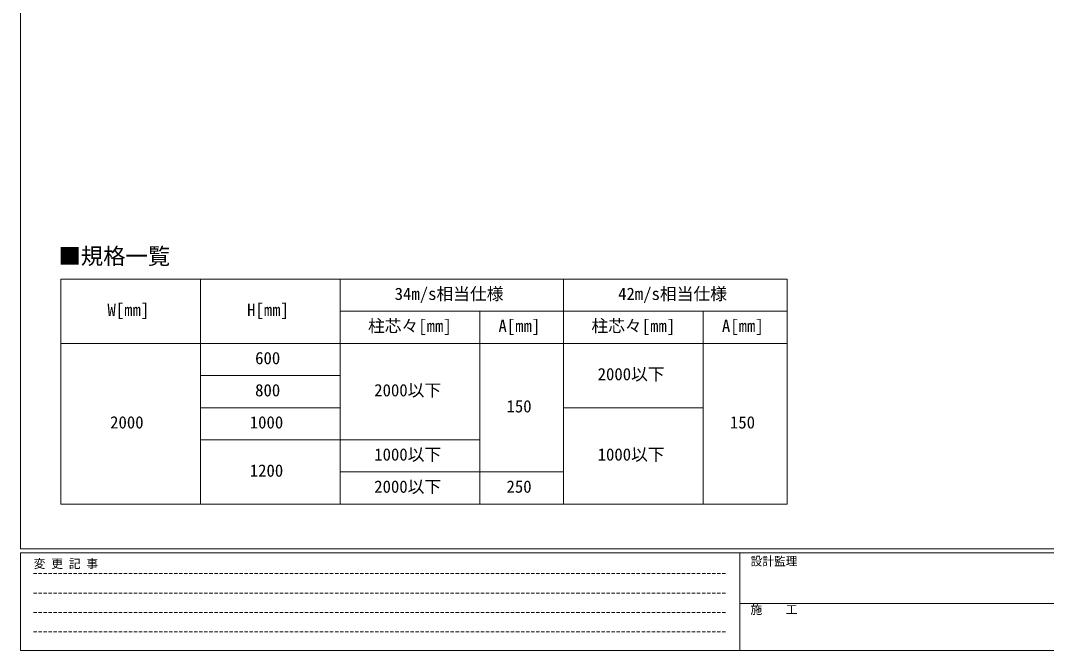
# Model space of a CAD drawing. Units: millimetres, scale not verified. Extents: x -3967 to 3967, y -2821 to 2821.
# Drawn here: x -3939 to -266, y -2821 to -567 of the extents above; entities that cross this region are included whole.
import ezdxf
from ezdxf.enums import TextEntityAlignment as Align

# ---------------------------------------------------------------- set-up
doc = ezdxf.new("R2010")
doc.units = ezdxf.units.MM
doc.header["$LTSCALE"] = 10
doc.linetypes.add('DASHED1', pattern=[1.8, 1.2, -0.6])
doc.layers.add('0-0_0', color=3, linetype='Continuous')
doc.layers.add('0-2_YKK_ZWAK', color=7, linetype='Continuous', lineweight=18)
doc.layers.add('0-4_YKK_12', color=7, linetype='Continuous', lineweight=9)
doc.styles.add('ＭＳ ゴシック', font='')
doc.styles.get('ＭＳ ゴシック').set_extended_font_data('MS Gothic')

msp = doc.modelspace()

# ---------------------------------------------------------------- linework, layer by layer
at = {"layer": '0-2_YKK_ZWAK'}
for p, q in [((-3794.65, -1492.3), (-1194.65, -1492.3)), ((-3794.65, -1492.3), (-3794.65, -2297.3)), ((-3294.65, -1492.3), (-3294.65, -2297.3)), ((-2794.65, -1492.3), (-2794.65, -2297.3)), ((-1994.65, -1492.3), (-1994.65, -2297.3)), ((-2794.65, -1607.3), (-1194.65, -1607.3)), ((-2294.65, -1607.3), (-2294.65, -2297.3)), ((-1494.65, -1607.3), (-1494.65, -2297.3)), ((-3794.65, -1722.3), (-1194.65, -1722.3)), ((-3294.65, -1837.3), (-2794.65, -1837.3)), ((-3294.65, -1952.3), (-2794.65, -1952.3)), ((-1994.65, -1952.3), (-1494.65, -1952.3)), ((-3294.65, -2067.3), (-2294.65, -2067.3)), ((-2794.65, -2182.3), (-1994.65, -2182.3))]:
    msp.add_line(p, q, dxfattribs=at)
for points in [[(-1194.65, -1492.3), (-1194.65, -1607.3), (-1194.65, -2297.3)], [(-3794.65, -2297.3), (-2794.65, -2297.3), (-1994.65, -2297.3), (-1194.65, -2297.3)]]:
    msp.add_lwpolyline(points, dxfattribs=at)
at = {"layer": '0-4_YKK_12'}
for p, q in [((-3939.08, -2457), (-3939.08, 2793)), ((3760.92, -2457), (-3939.08, -2457)), ((3382.92, -2471), (-3939.08, -2471)), ((-3939.08, -2821), (-3939.08, -2471)), ((-1363.08, -2471), (-1363.08, -2821)), ((-1363.08, -2652.99), (-75.08, -2652.99)), ((-3939.08, -2821), (3382.92, -2821))]:
    msp.add_line(p, q, dxfattribs=at)
at = {"layer": '0-4_YKK_12', "linetype": 'DASHED1'}
for p, q in [((-3893.1, -2546.12), (-1411.17, -2546.12)), ((-3893.1, -2615.41), (-1411.17, -2615.41)), ((-3893.1, -2684.7), (-1411.17, -2684.7)), ((-3893.1, -2753.98), (-1411.17, -2753.98))]:
    msp.add_line(p, q, dxfattribs=at)

# ---------------------------------------------------------------- texts
at = {"layer": '0-0_0', "style": 'ＭＳ ゴシック'}
msp.add_text('■規格一覧', height=58.65, dxfattribs=at).set_placement((-3803.18, -1456.72), align=Align.BOTTOM_LEFT)
at = {"layer": '0-2_YKK_ZWAK', "style": 'ＭＳ ゴシック'}
for s, p in [('34m/s相当仕様', (-2599.45, -1579.8)), ('42m/s相当仕様', (-1799.45, -1579.8)), ('W[㎜]', (-3627.85, -1637.3)), ('H[㎜]', (-3127.85, -1637.3)), ('柱芯々[㎜]', (-2695.05, -1694.8)), ('A[㎜]', (-2227.85, -1694.8)), ('柱芯々[㎜]', (-1895.05, -1694.8)), ('A[㎜]', (-1427.85, -1694.8)), ('600', (-3099.05, -1809.8)), ('2000以下', (-1872.65, -1867.3)), ('800', (-3099.05, -1924.8)), ('2000以下', (-2672.65, -1924.8)), ('150', (-2199.05, -1982.3)), ('2000', (-3618.25, -2039.8)), ('1000', (-3118.25, -2039.8)), ('150', (-1399.05, -2039.8)), ('1000以下', (-2672.65, -2154.8)), ('1000以下', (-1872.65, -2154.8)), ('1200', (-3118.25, -2212.3)), ('2000以下', (-2672.65, -2269.8)), ('250', (-2199.05, -2269.8))]:
    msp.add_text(s, height=43.99, dxfattribs=at).set_placement(p, align=Align.BOTTOM_LEFT)
at = {"layer": '0-4_YKK_12', "style": 'ＭＳ ゴシック'}
for s, p in [('変 更 記 事', (-3891.94, -2535.47)), ('設計監理', (-1325.39, -2526.33)), ('施\u3000\u3000工', (-1325.39, -2699.54))]:
    msp.add_text(s, height=30.79, dxfattribs=at).set_placement(p, align=Align.BOTTOM_LEFT)

doc.saveas('drawing.dxf')
